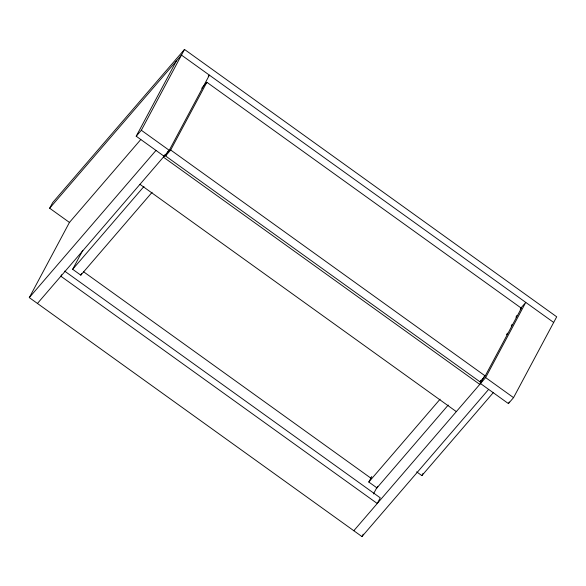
<?xml version="1.0" encoding="UTF-8"?>
<svg xmlns="http://www.w3.org/2000/svg" width="586" height="586" viewBox="0 0 586 586"><rect width="100%" height="100%" fill="white"/><g stroke="black" fill="none" stroke-linecap="round" stroke-linejoin="round"><path stroke-width="0.88" d="M69.727 222.636L49.663 208.228L52.689 202.566L184.495 49.429L556.7 316.806L513.541 397.638L508.414 403.593L480.498 383.537L484.769 375.545M488.636 389.39L361.958 536.571L29.3 297.607L69.441 222.431L140.808 139.512M61.633 274.812L60.871 276.226L377.252 503.499L380.27 497.844L64.636 271.106M164.974 154.667L164.124 156.272L136.208 136.216L176.342 61.039M136.208 136.216L141.329 130.26L184.495 49.429M152.104 192.303L80.809 275.149L72.664 269.296L82.809 250.295M80.809 275.149L81.652 273.567M164.146 155.708L163.391 157.121L479.766 384.387L482.783 378.732M201.738 88.23L206.865 82.274L521.379 308.207L485.208 375.948L480.088 381.904L165.567 155.964L168.153 151.129M37.445 303.453L169.244 150.316L209.385 75.14L208.25 76.458M165.567 155.964L170.694 150.009L206.865 82.274M448.246 405.036L376.945 487.882L368.799 482.029L371.758 476.491M373.458 493.939L376.879 487.537M376.945 487.882L377.787 486.299M361.958 536.571L363.239 534.176M416.675 471.869L421.876 475.605L423.004 473.481M480.088 381.904L480.945 380.285M506.546 334.752L507.403 333.156M511.241 325.955L512.098 324.358M515.944 317.158L516.793 315.561M353.819 530.726L485.626 377.582L525.767 302.405L520.639 308.361M508.414 403.593L509.271 401.996M49.663 208.228L181.47 55.084L553.682 322.461M29.3 297.607L155.979 150.419M72.664 269.296L143.966 186.458M368.799 482.029L440.101 399.191M520.243 309.533L521.379 308.207M421.876 475.605L493.441 392.452M170.694 150.009L485.208 375.948M141.329 130.26L169.244 150.316M485.626 377.582L513.541 397.638M139.959 184.341L456.333 411.614M83.432 271.662L371.07 478.293"/></g></svg>
